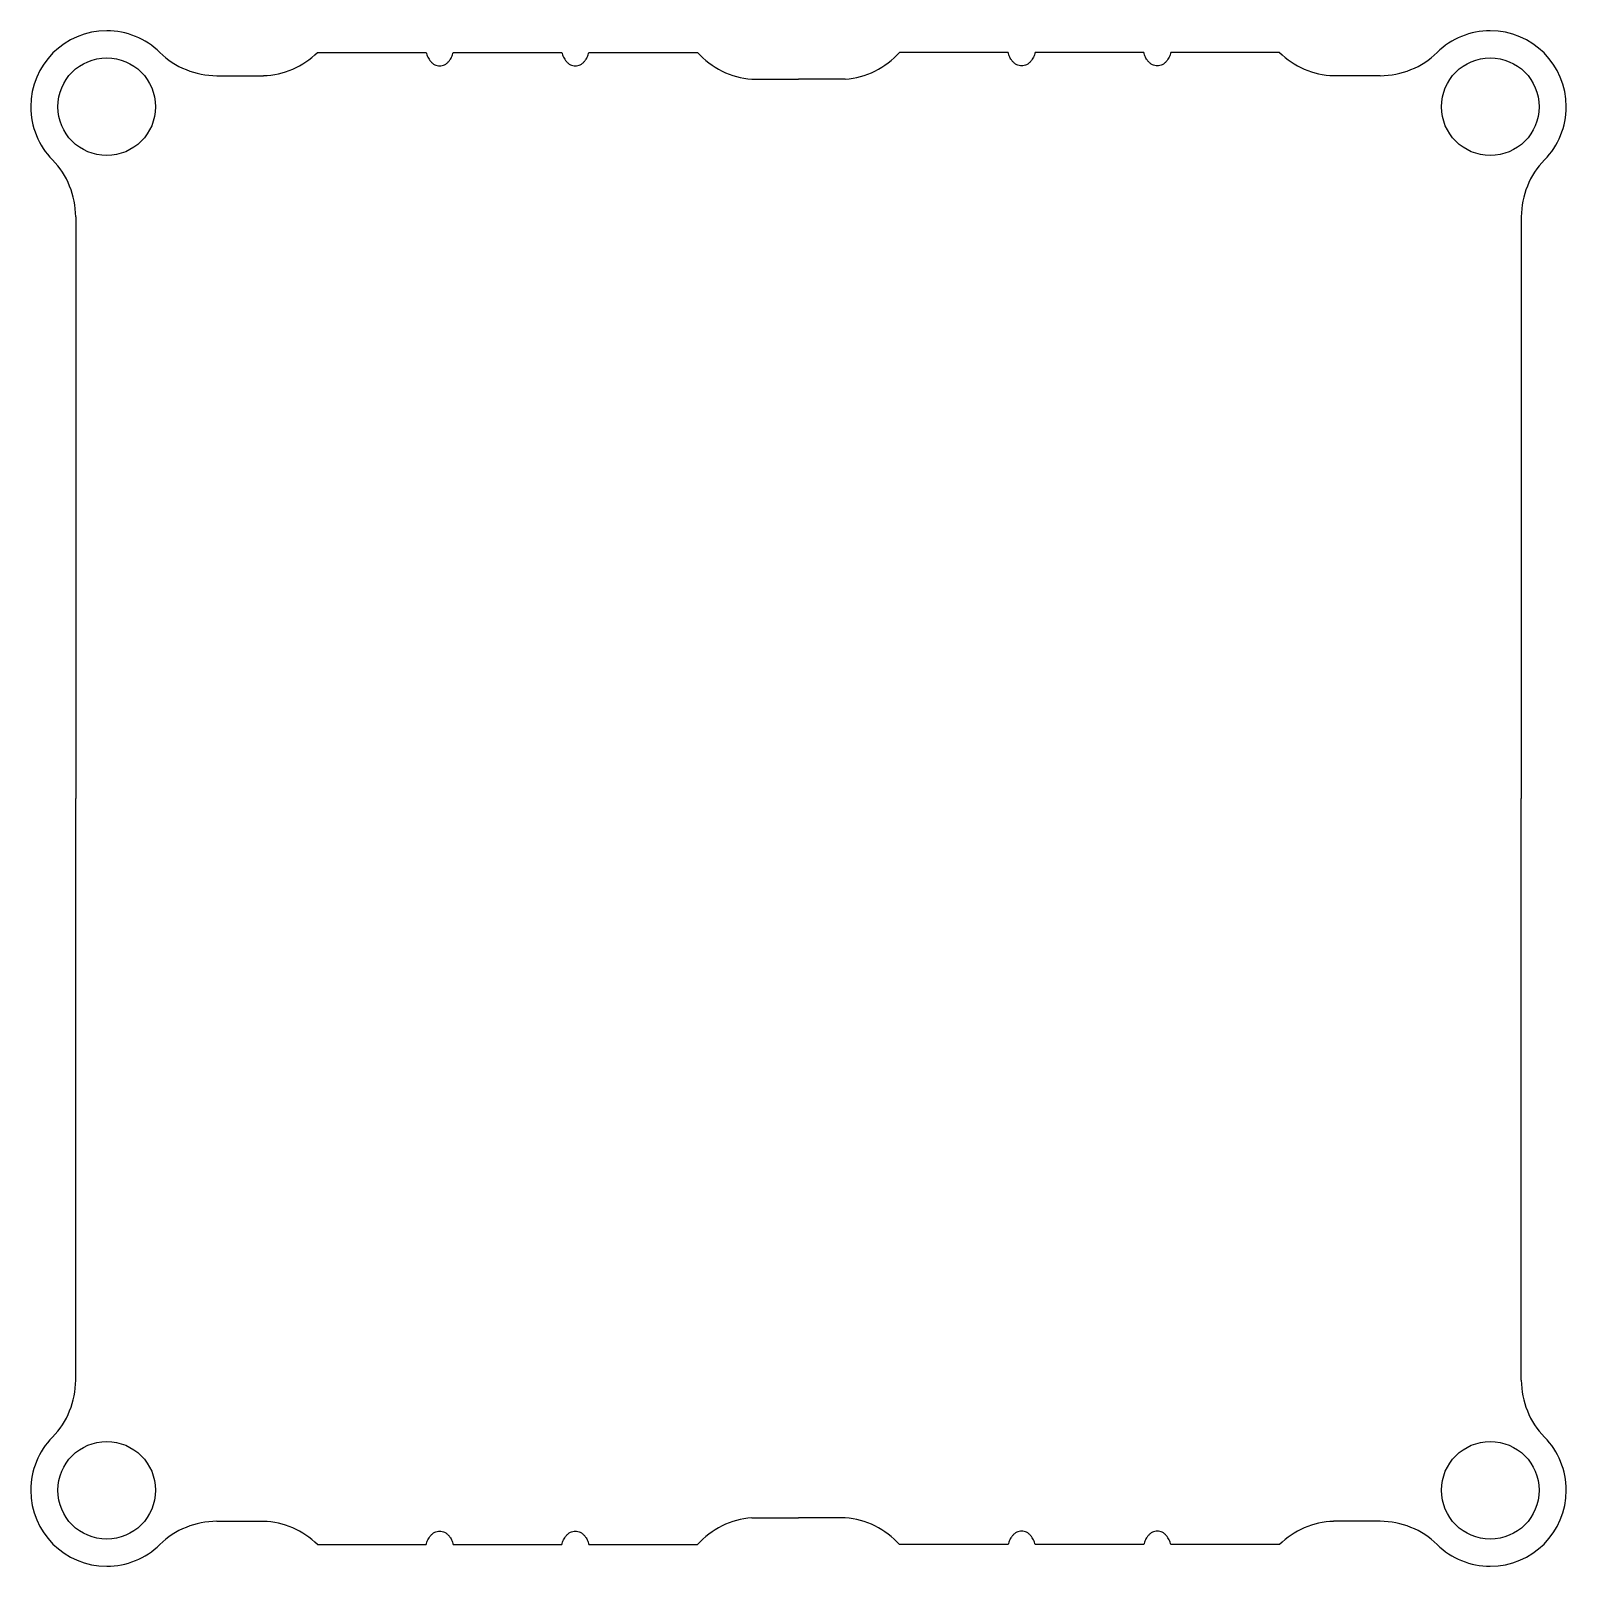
# Model space of a CAD drawing. Extents: x -14.2 to 14.2, y -14.2 to 14.2.
import ezdxf

# ---------------------------------------------------------------- set-up
doc = ezdxf.new("R2010")
doc.units = 0
doc.layers.add('VISIBLE', color=7, linetype='CONTINUOUS')

msp = doc.modelspace()

# ---------------------------------------------------------------- linework, layer by layer
at = {"layer": 'VISIBLE'}
for p, q in [((-8.862, 13.75), (-6.862, 13.75)), ((-6.362, 13.75), (-4.362, 13.75)), ((-3.862, 13.75), (-1.862, 13.75)), ((3.862, 13.75), (1.862, 13.75)), ((6.362, 13.75), (4.362, 13.75)), ((8.862, 13.75), (6.862, 13.75)), ((-10.72, 13.321), (-9.862, 13.321)), ((10.72, 13.321), (9.862, 13.321)), ((-0.862, 13.256), (0, 13.256)), ((0.862, 13.256), (0, 13.256)), ((-13.321, 10.72), (-13.321, 0)), ((13.321, 10.72), (13.321, 0)), ((-13.321, -10.72), (-13.321, 0)), ((13.321, -10.72), (13.321, 0)), ((-0.862, -13.256), (0, -13.256)), ((0.862, -13.256), (0, -13.256)), ((-10.72, -13.321), (-9.862, -13.321)), ((10.72, -13.321), (9.862, -13.321)), ((-8.862, -13.75), (-6.862, -13.75)), ((-6.362, -13.75), (-4.362, -13.75)), ((-3.862, -13.75), (-1.862, -13.75)), ((3.862, -13.75), (1.862, -13.75)), ((6.362, -13.75), (4.362, -13.75)), ((8.862, -13.75), (6.862, -13.75))]:
    msp.add_line(p, q, dxfattribs=at)
for centre in [(-12.75, 12.75), (12.75, 12.75), (-12.75, -12.75), (12.75, -12.75)]:
    msp.add_circle(centre, 0.9, dxfattribs=at)
for centre, radius, start, end in [((12.75, 12.75), 1.4, 0, 90), ((-12.75, 12.75), 1.4, 90, 180), ((-12.75, 12.75), 1.4, 45.5847, 90), ((12.75, 12.75), 1.4, 90, 134.4153), ((-10.72, 14.821), 1.5, 225.5847, 270), ((-9.913, 14.821), 1.5, 271.9438, 314.474), ((-0.745, 14.751), 1.5, 221.8605, 265.5204), ((0.745, 14.751), 1.5, 274.4796, 318.1395), ((9.913, 14.821), 1.5, 225.526, 268.0562), ((10.72, 14.821), 1.5, 270, 314.4153), ((-12.75, 12.75), 1.4, 180, 224.4153), ((12.75, 12.75), 1.4, 315.5847, 0), ((-14.821, 10.72), 1.5, 0, 44.4153), ((14.821, 10.72), 1.5, 135.5847, 180), ((-14.821, -10.72), 1.5, 315.5847, 0), ((14.821, -10.72), 1.5, 180, 224.4153), ((-12.75, -12.75), 1.4, 135.5847, 180), ((12.75, -12.75), 1.4, 0, 44.4153), ((-12.75, -12.75), 1.4, 180, 270), ((12.75, -12.75), 1.4, 270, 0), ((-0.745, -14.751), 1.5, 94.4796, 138.1395), ((0.745, -14.751), 1.5, 41.8605, 85.5204), ((-10.72, -14.821), 1.5, 90, 134.4153), ((-9.913, -14.821), 1.5, 45.526, 88.0562), ((9.913, -14.821), 1.5, 91.9438, 134.474), ((10.72, -14.821), 1.5, 45.5847, 90), ((-12.75, -12.75), 1.4, 270, 314.4153), ((12.75, -12.75), 1.4, 225.5847, 270)]:
    msp.add_arc(centre, radius, start, end, dxfattribs=at)
for points in [[(-6.862, 13.75), (-6.612, 12.75), (-6.362, 13.75)], [(-4.362, 13.75), (-4.112, 12.75), (-3.862, 13.75)], [(4.362, 13.75), (4.112, 12.75), (3.862, 13.75)], [(6.862, 13.75), (6.612, 12.75), (6.362, 13.75)], [(-6.862, -13.75), (-6.612, -12.75), (-6.362, -13.75)], [(-4.362, -13.75), (-4.112, -12.75), (-3.862, -13.75)], [(4.362, -13.75), (4.112, -12.75), (3.862, -13.75)], [(6.862, -13.75), (6.612, -12.75), (6.362, -13.75)]]:
    msp.add_rational_spline(points, [1, 0.333333333333, 1], degree=2, dxfattribs=at)

doc.saveas('drawing.dxf')
